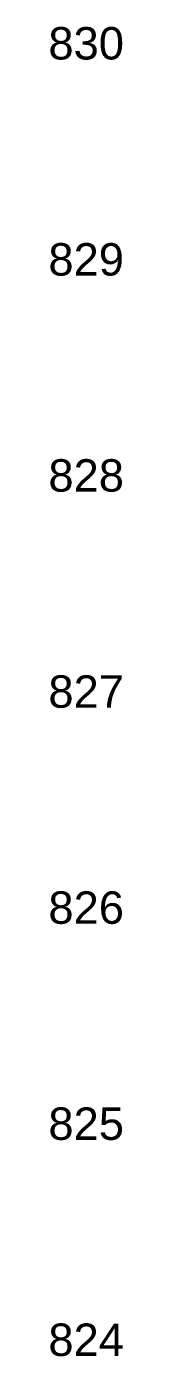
# Model space of a CAD drawing. Header units: millimetres. Extents: x 2757 to 35141, y 547 to 28513.
# Drawn here: x 33193.4 to 33196.8, y 26285 to 26346.6 of the extents above; entities that cross this region are included whole.
import ezdxf
from ezdxf.enums import TextEntityAlignment as Align

# ---------------------------------------------------------------- set-up
doc = ezdxf.new("R2010")
doc.units = ezdxf.units.MM
doc.layers.add('CS_Drawing', color=7, linetype='Continuous')
doc.styles.get("Standard").update_dxf_attribs({"font": 'arial.ttf'})

msp = doc.modelspace()

# ---------------------------------------------------------------- texts
at = {"layer": 'CS_Drawing'}
for s, p in [('830', (33193.35764, 26345.79126)), ('829', (33193.35764, 26335.79126)), ('828', (33193.35764, 26325.79126)), ('827', (33193.35764, 26315.79126)), ('826', (33193.35764, 26305.79126)), ('825', (33193.35764, 26295.79126)), ('824', (33193.35764, 26285.79126)), ('824', (33193.35764, 26285.79126))]:
    msp.add_text(s, height=1.5, dxfattribs=at).set_placement(p, align=Align.MIDDLE_LEFT)

doc.saveas('drawing.dxf')
